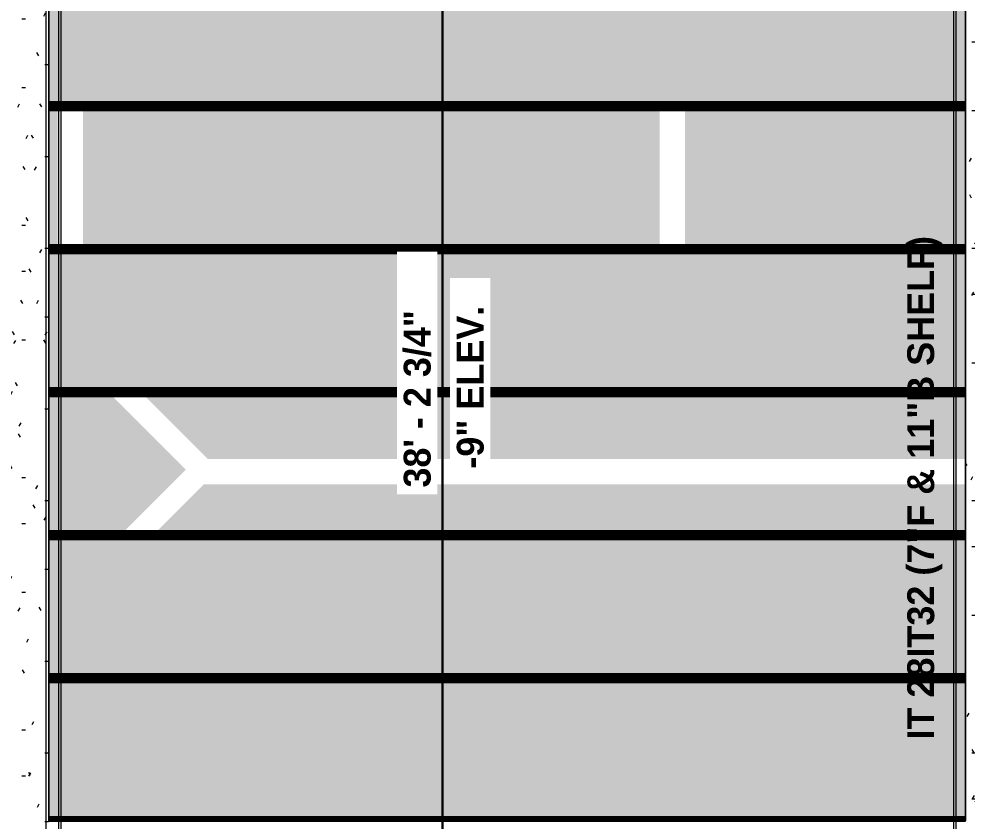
# Model space of a CAD drawing. Header units: inches. Extents: x -4126 to 2305, y -1116 to 12338.
# Drawn here: x -2500.3 to -2182.8, y 10905.7 to 11174.3 of the extents above; entities that cross this region are included whole.
import ezdxf

# ---------------------------------------------------------------- set-up
doc = ezdxf.new("R2010")
doc.units = ezdxf.units.IN
doc.header["$MEASUREMENT"] = 0
for name, color, linetype, lineweight in [('A-ANNO-DIMS', 211, 'Continuous', 9), ('A-ANNO-DIMS-96', 211, 'Continuous', 9), ('S-BEAM', 12, 'Continuous', 9), ('S-BEAM-IDEN', 2, 'Continuous', 30)]:
    doc.layers.add(name, color=color, linetype=linetype, lineweight=lineweight)
doc.styles.add('Century Gothic_B', font='GOTHICB.TTF', dxfattribs={"height": 9})
doc.dimstyles.new('OD__1_4__Tol__', dxfattribs={"dimscale": 12, "dimtxt": 9.397514, "dimasz": 1, "dimexe": 0.75, "dimexo": 0.5, "dimgap": 0.125, "dimtad": 1, "dimrnd": 0.25, "dimzin": 1, "dimdsep": 46, "dimlunit": 4, "dimtxsty": 'Century Gothic_B', "dimblk1": 'OBLIQUE', "dimblk2": 'OBLIQUE', "dimsah": 1, "dimcen": 0.09, "dimdle": 0.75, "dimazin": 0, "dimtfac": 1, "dimtdec": 4, "dimtix": 1, "dimtmove": 0, "dimatfit": 3, "dimfxl": 1, "dimtvp": 1, "dimtfill": 1, "dimfrac": 2, "dimtolj": 1, "dimtzin": 0, "dimlwd": 30, "dimlwe": 30, "dimarcsym": 2})

# ---------------------------------------------------------------- blocks, each defined once
blk = doc.blocks.new('034100 - Precast Structural Concrete - Solid Plank - 12_-V134-FRAMING PLAN - 1ST FLOOR')
at = {"layer": 'S-BEAM', "transparency": 33554483}
for points in [[(0, 23.94), (0, 23.9), (3.21, 23.94)], [(303, 23.9), (4, 23.9), (4, 23.52), (303, 23.52)], [(267.84, 23.09), (4, 23.09), (4, 22.7), (303, 22.7), (303, 23.09)], [(303, -18.1), (303, -18.13), (303.79, -18.1)], [(267.84, -22.7), (4, -22.7), (4, -23.09), (303, -23.09), (303, -22.7)], [(4, -23.52), (4, -23.9), (303, -23.9), (303, -23.52), (132.78, -23.52)]]:
    blk.add_hatch(color=256, dxfattribs=at).paths.add_polyline_path(points, flags=0)
h = blk.add_hatch(color=256, dxfattribs=at)
h.paths.add_polyline_path([(0, 23.9), (0, 23.52), (4, 23.52), (4, 23.9), (3.21, 23.9)], flags=0)
h.paths.add_polyline_path([(307, 23.9), (303, 23.9), (303, 23.52), (307, 23.52)], flags=0)
h = blk.add_hatch(color=256, dxfattribs=at)
h.paths.add_polyline_path([(303, 23.52), (303, 23.09), (307, 23.09), (307, 23.52), (303.79, 23.52)], flags=0)
h.paths.add_polyline_path([(3.21, 23.52), (0, 23.52), (0, 23.09), (4, 23.09), (4, 23.52)], flags=0)
h.paths.add_polyline_path([(303.79, 22.7), (303, 22.7), (303, -18.1), (307, -18.1), (307, 22.7)], flags=0)
h.paths.add_polyline_path([(3.21, 22.7), (0, 22.7), (0, -18.09), (4, -18.09), (4, 22.7)], flags=0)
h.paths.add_polyline_path([(0, -18.1), (0, -22.7), (4, -22.7), (4, -18.1), (3.21, -18.1)], flags=0)
h.paths.add_polyline_path([(303.79, -18.13), (303, -18.13), (303, -22.7), (307, -22.7), (307, -18.13)], flags=0)
h.paths.add_polyline_path([(303, -23.09), (303, -23.52), (307, -23.52), (307, -23.09), (303.79, -23.09)], flags=0)
h.paths.add_polyline_path([(4, -23.09), (0, -23.09), (0, -23.52), (4, -23.52)], flags=0)
h = blk.add_hatch(color=256, dxfattribs=at)
h.paths.add_polyline_path([(3.21, 23.09), (0, 23.09), (0, 22.7), (4, 22.7), (4, 23.09)], flags=0)
h.paths.add_polyline_path([(307, 23.09), (303, 23.09), (303, 22.7), (307, 22.7)], flags=0)
h = blk.add_hatch(color=256, dxfattribs=at)
h.paths.add_polyline_path([(267.84, 23.52), (4, 23.52), (4, 23.09), (303, 23.09), (303, 23.52)], flags=0)
h.paths.add_polyline_path([(4, 22.7), (4, -18.09), (4, -18.1), (4, -22.7), (303, -22.7), (303, 22.7), (132.78, 22.7)], flags=0)
h.paths.add_polyline_path([(132.78, -23.09), (4, -23.09), (4, -23.52), (303, -23.52), (303, -23.09), (267.84, -23.09)], flags=0)
h = blk.add_hatch(color=256, dxfattribs=at)
h.paths.add_polyline_path([(303, -22.7), (303, -23.09), (307, -23.09), (307, -22.7), (303.79, -22.7)], flags=0)
h.paths.add_polyline_path([(0, -22.7), (0, -23.09), (4, -23.09), (4, -22.7), (3.21, -22.7)], flags=0)
h = blk.add_hatch(color=256, dxfattribs=at)
h.paths.add_polyline_path([(303, -23.52), (303, -23.9), (307, -23.9), (307, -23.52), (303.79, -23.52)], flags=0)
h.paths.add_polyline_path([(0, -23.52), (0, -23.9), (4, -23.9), (4, -23.52), (3.21, -23.52)], flags=0)
h = blk.add_hatch(color=256, dxfattribs=at)
h.paths.add_polyline_path([(303, -23.9), (303, -23.94), (303.79, -23.9)], flags=0)
h.paths.add_polyline_path([(0, -23.9), (0, -23.94), (3.21, -23.9)], flags=0)
at = {"layer": 'S-BEAM'}
for p, q in [((0, 23.94), (0, 23.9)), ((4, 23.94), (0, 23.94)), ((0, 23.76), (0, 23.9)), ((0, 23.9), (0, 23.52)), ((4, 23.9), (0, 23.9)), ((0, 23.52), (0, 23.76)), ((0, 23.76), (4, 23.76)), ((4, 23.76), (0, 23.76)), ((0, 23.52), (0, -18.09)), ((0, 22.7), (0, 23.52)), ((0, 23.52), (4, 23.52)), ((0, 22.7), (0, 23.09)), ((0, 23.09), (0, 22.7)), ((4, 23.09), (0, 23.09)), ((4, 23.09), (0, 23.09)), ((0, 22.4), (0, 22.7)), ((4, 22.7), (0, 22.7)), ((0, -18.09), (0, 22.4)), ((4, 22.4), (0, 22.4)), ((303, 23.94), (4, 23.94)), ((303, 23.9), (4, 23.9)), ((4, 23.76), (303, 23.76)), ((303, 23.76), (4, 23.76)), ((4, 23.52), (303, 23.52)), ((303, 23.09), (4, 23.09)), ((303, 23.09), (4, 23.09)), ((303, 22.7), (4, 22.7)), ((303, 22.4), (4, 22.4)), ((307, 23.94), (303, 23.94)), ((307, 23.9), (303, 23.9)), ((303, 23.76), (307, 23.76)), ((307, 23.76), (303, 23.76)), ((303, 23.52), (307, 23.52)), ((307, 23.09), (303, 23.09)), ((307, 23.09), (303, 23.09)), ((307, 22.7), (303, 22.7)), ((307, 22.4), (303, 22.4)), ((307, 23.9), (307, 23.94)), ((307, 23.52), (307, 23.9)), ((307, 23.9), (307, 23.76)), ((307, 23.76), (307, 23.52)), ((307, 23.52), (307, 22.7)), ((307, -18.1), (307, 23.52)), ((307, 22.7), (307, 23.09)), ((307, 23.09), (307, 22.7)), ((307, 22.7), (307, 22.4)), ((307, 22.4), (307, -18.1)), ((0, -18.1), (0, -23.52)), ((0, -22.4), (0, -18.1)), ((307, -18.13), (307, -22.4)), ((307, -23.52), (307, -18.13)), ((0, -22.7), (0, -22.4)), ((4, -22.4), (0, -22.4)), ((0, -23.52), (0, -22.7)), ((0, -22.7), (0, -23.09)), ((0, -23.09), (0, -22.7)), ((4, -22.7), (0, -22.7)), ((4, -23.09), (0, -23.09)), ((4, -23.09), (0, -23.09)), ((0, -23.52), (0, -23.9)), ((0, -23.76), (0, -23.52)), ((4, -23.52), (0, -23.52)), ((0, -23.9), (0, -23.76)), ((4, -23.76), (0, -23.76)), ((4, -23.76), (0, -23.76)), ((0, -23.9), (0, -23.94)), ((4, -23.9), (0, -23.9)), ((4, -23.94), (0, -23.94)), ((303, -22.4), (4, -22.4)), ((303, -22.7), (4, -22.7)), ((303, -23.09), (4, -23.09)), ((303, -23.09), (4, -23.09)), ((303, -23.52), (4, -23.52)), ((303, -23.76), (4, -23.76)), ((303, -23.76), (4, -23.76)), ((303, -23.9), (4, -23.9)), ((303, -23.94), (4, -23.94)), ((307, -22.4), (303, -22.4)), ((307, -22.7), (303, -22.7)), ((307, -23.09), (303, -23.09)), ((307, -23.09), (303, -23.09)), ((307, -23.52), (303, -23.52)), ((307, -23.76), (303, -23.76)), ((307, -23.76), (303, -23.76)), ((307, -23.9), (303, -23.9)), ((307, -23.94), (303, -23.94)), ((307, -22.4), (307, -22.7)), ((307, -22.7), (307, -23.09)), ((307, -23.09), (307, -22.7)), ((307, -22.7), (307, -23.52)), ((307, -23.52), (307, -23.76)), ((307, -23.9), (307, -23.52)), ((307, -23.76), (307, -23.9)), ((307, -23.94), (307, -23.9))]:
    blk.add_line(p, q, dxfattribs=at)
blk = doc.blocks.new('034100 - Precast Structural Concrete - Solid Plank - 12_-V40-FRAMING PLAN - 1ST FLOOR')
at = {"layer": 'S-BEAM', "transparency": 33554483}
h = blk.add_hatch(color=256, dxfattribs=at)
h.paths.add_polyline_path([(0, 23.94), (0, 23.9), (3.21, 23.94)], flags=0)
h.paths.add_polyline_path([(304.05, 23.94), (304.05, 23.9), (307, 23.94)], flags=0)
h = blk.add_hatch(color=256, dxfattribs=at)
h.paths.add_polyline_path([(0, 23.9), (0, 23.52), (4, 23.52), (4, 23.9), (3.21, 23.9)], flags=0)
h.paths.add_polyline_path([(307, 23.9), (304.05, 23.9), (304.05, 23.52), (307, 23.52)], flags=0)
h = blk.add_hatch(color=256, dxfattribs=at)
h.paths.add_polyline_path([(304.05, 23.52), (304.05, 23.09), (307, 23.09), (307, 23.52)], flags=0)
h.paths.add_polyline_path([(3.21, 23.52), (0, 23.52), (0, 23.09), (4, 23.09), (4, 23.52)], flags=0)
h.paths.add_polyline_path([(0, 22.7), (0, -22.7), (4, -22.7), (4, 22.7), (3.21, 22.7)], flags=0)
h.paths.add_polyline_path([(307, 22.7), (304.05, 22.7), (304.05, -22.7), (307, -22.7), (307, 4.15)], flags=0)
h.paths.add_polyline_path([(307, -23.09), (304.05, -23.09), (304.05, -23.52), (307, -23.52)], flags=0)
h.paths.add_polyline_path([(4, -23.09), (0, -23.09), (0, -23.52), (4, -23.52)], flags=0)
h = blk.add_hatch(color=256, dxfattribs=at)
h.paths.add_polyline_path([(307, 23.09), (304.05, 23.09), (304.05, 22.7), (307, 22.7)], flags=0)
h.paths.add_polyline_path([(0, 23.09), (0, 22.7), (4, 22.7), (4, 23.09), (3.21, 23.09)], flags=0)
h = blk.add_hatch(color=256, dxfattribs=at)
h.paths.add_polyline_path([(19.05, 23.9), (4, 23.9), (4, 23.52), (93.95, 23.52), (93.95, 23.9)], flags=0)
h.paths.add_polyline_path([(295.55, 23.9), (102.45, 23.9), (102.45, 23.52), (295.55, 23.52)], flags=0)
h = blk.add_hatch(color=256, dxfattribs=at)
h.paths.add_polyline_path([(295.55, 23.52), (102.45, 23.52), (102.45, 23.09), (295.55, 23.09)], flags=0)
h.paths.add_polyline_path([(19.05, 23.52), (4, 23.52), (4, 23.09), (93.95, 23.09), (93.95, 23.52)], flags=0)
h.paths.add_polyline_path([(289.18, 22.7), (102.45, 22.7), (102.45, -22.7), (295.55, -22.7), (295.55, 22.7)], flags=0)
h.paths.add_polyline_path([(19.05, 22.7), (4, 22.7), (4, -22.7), (93.95, -22.7), (93.95, 22.7)], flags=0)
h.paths.add_polyline_path([(289.18, -23.09), (102.45, -23.09), (102.45, -23.52), (295.55, -23.52), (295.55, -23.09)], flags=0)
h.paths.add_polyline_path([(4, -23.09), (4, -23.52), (93.95, -23.52), (93.95, -23.09), (19.05, -23.09)], flags=0)
h = blk.add_hatch(color=256, dxfattribs=at)
h.paths.add_polyline_path([(19.05, 23.09), (4, 23.09), (4, 22.7), (93.95, 22.7), (93.95, 23.09)], flags=0)
h.paths.add_polyline_path([(289.18, 23.09), (102.45, 23.09), (102.45, 22.7), (295.55, 22.7), (295.55, 23.09)], flags=0)
h = blk.add_hatch(color=256, dxfattribs=at)
h.paths.add_polyline_path([(4, -22.7), (0, -22.7), (0, -23.09), (4, -23.09)], flags=0)
h.paths.add_polyline_path([(304.05, -22.7), (304.05, -23.09), (307, -23.09), (307, -22.7)], flags=0)
h = blk.add_hatch(color=256, dxfattribs=at)
h.paths.add_polyline_path([(4, -23.52), (0, -23.52), (0, -23.9), (4, -23.9)], flags=0)
h.paths.add_polyline_path([(307, -23.52), (304.05, -23.52), (304.05, -23.9), (307, -23.9)], flags=0)
h = blk.add_hatch(color=256, dxfattribs=at)
h.paths.add_polyline_path([(295.55, -22.7), (102.45, -22.7), (102.45, -23.09), (295.55, -23.09)], flags=0)
h.paths.add_polyline_path([(4, -22.7), (4, -23.09), (93.95, -23.09), (93.95, -22.7), (19.05, -22.7)], flags=0)
h = blk.add_hatch(color=256, dxfattribs=at)
h.paths.add_polyline_path([(19.05, -23.52), (4, -23.52), (4, -23.9), (93.95, -23.9), (93.95, -23.52)], flags=0)
h.paths.add_polyline_path([(289.18, -23.52), (102.45, -23.52), (102.45, -23.9), (295.55, -23.9), (295.55, -23.52)], flags=0)
h = blk.add_hatch(color=256, dxfattribs=at)
h.paths.add_polyline_path([(102.45, -23.9), (102.45, -23.94), (154.12, -23.9)], flags=0)
h.paths.add_polyline_path([(4, -23.9), (4, -23.94), (19.05, -23.9)], flags=0)
blk.add_hatch(color=256, dxfattribs=at).paths.add_polyline_path([(304.05, -23.9), (304.05, -23.94), (307, -23.9)], flags=0)
at = {"layer": 'S-BEAM'}
for p, q in [((0, 23.94), (0, 23.9)), ((4, 23.94), (0, 23.94)), ((0, 23.76), (0, 23.9)), ((0, 23.9), (0, 23.52)), ((4, 23.9), (0, 23.9)), ((0, 23.52), (0, 23.76)), ((0, 23.76), (4, 23.76)), ((4, 23.76), (0, 23.76)), ((0, 23.52), (0, -23.52)), ((0, 22.7), (0, 23.52)), ((0, 23.52), (4, 23.52)), ((0, 22.7), (0, 23.09)), ((0, 23.09), (0, 22.7)), ((4, 23.09), (0, 23.09)), ((4, 23.09), (0, 23.09)), ((0, 22.4), (0, 22.7)), ((4, 22.7), (0, 22.7)), ((0, -22.4), (0, 22.4)), ((4, 22.4), (0, 22.4)), ((303, 23.94), (4, 23.94)), ((303, 23.9), (4, 23.9)), ((4, 23.76), (303, 23.76)), ((303, 23.76), (4, 23.76)), ((4, 23.52), (303, 23.52)), ((303, 23.09), (4, 23.09)), ((303, 23.09), (4, 23.09)), ((303, 22.7), (4, 22.7)), ((303, 22.4), (4, 22.4)), ((307, 23.94), (303, 23.94)), ((307, 23.9), (303, 23.9)), ((303, 23.76), (307, 23.76)), ((307, 23.76), (303, 23.76)), ((303, 23.52), (307, 23.52)), ((307, 23.09), (303, 23.09)), ((307, 23.09), (303, 23.09)), ((307, 22.7), (303, 22.7)), ((307, 22.4), (303, 22.4)), ((307, 23.9), (307, 23.94)), ((307, 23.52), (307, 23.9)), ((307, 23.9), (307, 23.76)), ((307, 23.76), (307, 23.52)), ((307, 23.52), (307, 22.7)), ((307, -23.52), (307, 23.52)), ((307, 22.7), (307, 23.09)), ((307, 23.09), (307, 22.7)), ((307, 22.7), (307, 22.4)), ((307, 22.4), (307, -22.4)), ((0, -22.7), (0, -22.4)), ((4, -22.4), (0, -22.4)), ((0, -23.52), (0, -22.7)), ((0, -22.7), (0, -23.09)), ((0, -23.09), (0, -22.7)), ((4, -22.7), (0, -22.7)), ((4, -23.09), (0, -23.09)), ((4, -23.09), (0, -23.09)), ((0, -23.52), (0, -23.9)), ((0, -23.76), (0, -23.52)), ((4, -23.52), (0, -23.52)), ((0, -23.9), (0, -23.76)), ((4, -23.76), (0, -23.76)), ((4, -23.76), (0, -23.76)), ((0, -23.9), (0, -23.94)), ((4, -23.9), (0, -23.9)), ((4, -23.94), (0, -23.94)), ((303, -22.4), (4, -22.4)), ((303, -22.7), (4, -22.7)), ((303, -23.09), (4, -23.09)), ((303, -23.09), (4, -23.09)), ((303, -23.52), (4, -23.52)), ((303, -23.76), (4, -23.76)), ((303, -23.76), (4, -23.76)), ((303, -23.9), (4, -23.9)), ((303, -23.94), (4, -23.94)), ((307, -22.4), (303, -22.4)), ((307, -22.7), (303, -22.7)), ((307, -23.09), (303, -23.09)), ((307, -23.09), (303, -23.09)), ((307, -23.52), (303, -23.52)), ((307, -23.76), (303, -23.76)), ((307, -23.76), (303, -23.76)), ((307, -23.9), (303, -23.9)), ((307, -23.94), (303, -23.94)), ((307, -22.4), (307, -22.7)), ((307, -22.7), (307, -23.09)), ((307, -23.09), (307, -22.7)), ((307, -22.7), (307, -23.52)), ((307, -23.52), (307, -23.76)), ((307, -23.9), (307, -23.52)), ((307, -23.76), (307, -23.9)), ((307, -23.94), (307, -23.9))]:
    blk.add_line(p, q, dxfattribs=at)
blk = doc.blocks.new('034100 - Precast Structural Concrete - Solid Plank - 12_-V135-FRAMING PLAN - 1ST FLOOR')
at = {"layer": 'S-BEAM', "transparency": 33554483}
for points in [[(0, 23.94), (0, 23.9), (3.21, 23.94)], [(303, 23.9), (4, 23.9), (4, 23.52), (303, 23.52)], [(267.84, 23.09), (4, 23.09), (4, 22.7), (303, 22.7), (303, 23.09)], [(267.84, -22.7), (4, -22.7), (4, -23.09), (303, -23.09), (303, -22.7)], [(303, -23.52), (4, -23.52), (4, -23.9), (303, -23.9)], [(4, -23.9), (4, -23.94), (132.78, -23.9)]]:
    blk.add_hatch(color=256, dxfattribs=at).paths.add_polyline_path(points, flags=0)
h = blk.add_hatch(color=256, dxfattribs=at)
h.paths.add_polyline_path([(0, 23.9), (0, 23.52), (4, 23.52), (4, 23.9), (3.21, 23.9)], flags=0)
h.paths.add_polyline_path([(303.79, 23.9), (303, 23.9), (303, 23.52), (307, 23.52), (307, 23.9)], flags=0)
h = blk.add_hatch(color=256, dxfattribs=at)
h.paths.add_polyline_path([(303, 23.52), (303, 23.09), (307, 23.09), (307, 23.52), (303.79, 23.52)], flags=0)
h.paths.add_polyline_path([(0, 23.52), (0, 23.09), (4, 23.09), (4, 23.52), (3.21, 23.52)], flags=0)
h.paths.add_polyline_path([(307, 22.7), (303, 22.7), (303, -22.7), (307, -22.7), (307, -10.65)], flags=0)
h.paths.add_polyline_path([(0, 22.7), (0, -22.7), (4, -22.7), (4, 22.7), (3.21, 22.7)], flags=0)
h.paths.add_polyline_path([(3.21, -23.09), (0, -23.09), (0, -23.52), (4, -23.52), (4, -23.09)], flags=0)
h.paths.add_polyline_path([(303, -23.09), (303, -23.52), (307, -23.52), (307, -23.09), (303.79, -23.09)], flags=0)
h = blk.add_hatch(color=256, dxfattribs=at)
h.paths.add_polyline_path([(303, 23.09), (303, 22.7), (307, 22.7), (307, 23.09), (303.79, 23.09)], flags=0)
h.paths.add_polyline_path([(0, 23.09), (0, 22.7), (4, 22.7), (4, 23.09), (3.21, 23.09)], flags=0)
h = blk.add_hatch(color=256, dxfattribs=at)
h.paths.add_polyline_path([(303, 23.52), (4, 23.52), (4, 23.09), (303, 23.09)], flags=0)
h.paths.add_polyline_path([(303, 22.7), (4, 22.7), (4, -22.7), (303, -22.7), (303, -10.65)], flags=0)
h.paths.add_polyline_path([(4, -23.09), (4, -23.52), (303, -23.52), (303, -23.09), (132.78, -23.09)], flags=0)
h = blk.add_hatch(color=256, dxfattribs=at)
h.paths.add_polyline_path([(303, -22.7), (303, -23.09), (307, -23.09), (307, -22.7), (303.79, -22.7)], flags=0)
h.paths.add_polyline_path([(0, -22.7), (0, -23.09), (4, -23.09), (4, -22.7), (3.21, -22.7)], flags=0)
h = blk.add_hatch(color=256, dxfattribs=at)
h.paths.add_polyline_path([(303, -23.52), (303, -23.9), (307, -23.9), (307, -23.52), (303.79, -23.52)], flags=0)
h.paths.add_polyline_path([(0, -23.52), (0, -23.9), (4, -23.9), (4, -23.52), (3.21, -23.52)], flags=0)
h = blk.add_hatch(color=256, dxfattribs=at)
h.paths.add_polyline_path([(303, -23.9), (303, -23.94), (303.79, -23.9)], flags=0)
h.paths.add_polyline_path([(0, -23.9), (0, -23.94), (3.21, -23.9)], flags=0)
at = {"layer": 'S-BEAM'}
for p, q in [((0, 23.94), (0, 23.9)), ((4, 23.94), (0, 23.94)), ((0, 23.76), (0, 23.9)), ((0, 23.9), (0, 23.52)), ((4, 23.9), (0, 23.9)), ((0, 23.52), (0, 23.76)), ((0, 23.76), (4, 23.76)), ((4, 23.76), (0, 23.76)), ((0, 23.52), (0, -23.52)), ((0, 22.7), (0, 23.52)), ((0, 23.52), (4, 23.52)), ((0, 22.7), (0, 23.09)), ((0, 23.09), (0, 22.7)), ((4, 23.09), (0, 23.09)), ((4, 23.09), (0, 23.09)), ((0, 22.4), (0, 22.7)), ((4, 22.7), (0, 22.7)), ((0, -22.4), (0, 22.4)), ((4, 22.4), (0, 22.4)), ((303, 23.94), (4, 23.94)), ((303, 23.9), (4, 23.9)), ((4, 23.76), (303, 23.76)), ((303, 23.76), (4, 23.76)), ((4, 23.52), (303, 23.52)), ((303, 23.09), (4, 23.09)), ((303, 23.09), (4, 23.09)), ((303, 22.7), (4, 22.7)), ((303, 22.4), (4, 22.4)), ((307, 23.94), (303, 23.94)), ((307, 23.9), (303, 23.9)), ((303, 23.76), (307, 23.76)), ((307, 23.76), (303, 23.76)), ((303, 23.52), (307, 23.52)), ((307, 23.09), (303, 23.09)), ((307, 23.09), (303, 23.09)), ((307, 22.7), (303, 22.7)), ((307, 22.4), (303, 22.4)), ((307, 23.9), (307, 23.94)), ((307, 23.52), (307, 23.9)), ((307, 23.9), (307, 23.76)), ((307, 23.76), (307, 23.52)), ((307, 23.52), (307, 22.7)), ((307, -23.52), (307, 23.52)), ((307, 22.7), (307, 23.09)), ((307, 23.09), (307, 22.7)), ((307, 22.7), (307, 22.4)), ((307, 22.4), (307, -22.4)), ((0, -22.7), (0, -22.4)), ((4, -22.4), (0, -22.4)), ((0, -23.52), (0, -22.7)), ((0, -22.7), (0, -23.09)), ((0, -23.09), (0, -22.7)), ((4, -22.7), (0, -22.7)), ((4, -23.09), (0, -23.09)), ((4, -23.09), (0, -23.09)), ((0, -23.52), (0, -23.9)), ((0, -23.76), (0, -23.52)), ((4, -23.52), (0, -23.52)), ((0, -23.9), (0, -23.76)), ((4, -23.76), (0, -23.76)), ((4, -23.76), (0, -23.76)), ((0, -23.9), (0, -23.94)), ((4, -23.9), (0, -23.9)), ((4, -23.94), (0, -23.94)), ((303, -22.4), (4, -22.4)), ((303, -22.7), (4, -22.7)), ((303, -23.09), (4, -23.09)), ((303, -23.09), (4, -23.09)), ((303, -23.52), (4, -23.52)), ((303, -23.76), (4, -23.76)), ((303, -23.76), (4, -23.76)), ((303, -23.9), (4, -23.9)), ((303, -23.94), (4, -23.94)), ((307, -22.4), (303, -22.4)), ((307, -22.7), (303, -22.7)), ((307, -23.09), (303, -23.09)), ((307, -23.09), (303, -23.09)), ((307, -23.52), (303, -23.52)), ((307, -23.76), (303, -23.76)), ((307, -23.76), (303, -23.76)), ((307, -23.9), (303, -23.9)), ((307, -23.94), (303, -23.94)), ((307, -22.4), (307, -22.7)), ((307, -22.7), (307, -23.09)), ((307, -23.09), (307, -22.7)), ((307, -22.7), (307, -23.52)), ((307, -23.52), (307, -23.76)), ((307, -23.9), (307, -23.52)), ((307, -23.76), (307, -23.9)), ((307, -23.94), (307, -23.9))]:
    blk.add_line(p, q, dxfattribs=at)
blk = doc.blocks.new('034100 - Precast Structural Concrete - Solid Plank - 12_-V125-FRAMING PLAN - 1ST FLOOR')
at = {"layer": 'S-BEAM', "transparency": 33554483}
blk.add_hatch(color=256, dxfattribs=at).paths.add_polyline_path([(0, 23.94), (0, 23.9), (3.21, 23.94)], flags=0)
h = blk.add_hatch(color=256, dxfattribs=at)
h.paths.add_polyline_path([(0, 23.9), (0, 23.52), (4, 23.52), (4, 23.9), (3.21, 23.9)], flags=0)
h.paths.add_polyline_path([(303.79, 23.9), (303, 23.9), (303, 23.52), (307, 23.52), (307, 23.9)], flags=0)
h = blk.add_hatch(color=256, dxfattribs=at)
h.paths.add_polyline_path([(303, 23.52), (303, 23.09), (307, 23.09), (307, 23.52), (303.79, 23.52)], flags=0)
h.paths.add_polyline_path([(0, 23.52), (0, 23.09), (4, 23.09), (4, 23.52), (3.21, 23.52)], flags=0)
h.paths.add_polyline_path([(303, 22.7), (303, -22.7), (307, -22.7), (307, 22.7), (303.79, 22.7)], flags=0)
h.paths.add_polyline_path([(4, 22.7), (0, 22.7), (0, 7.02), (4, 7.02)], flags=0)
h.paths.add_polyline_path([(0, -1.48), (0, -22.7), (4, -22.7), (4, -1.48), (3.21, -1.48)], flags=0)
h.paths.add_polyline_path([(307, -23.09), (303, -23.09), (303, -23.52), (307, -23.52)], flags=0)
h.paths.add_polyline_path([(0, -23.09), (0, -23.52), (4, -23.52), (4, -23.09), (3.21, -23.09)], flags=0)
h = blk.add_hatch(color=256, dxfattribs=at)
h.paths.add_polyline_path([(307, 23.09), (303, 23.09), (303, 22.7), (307, 22.7)], flags=0)
h.paths.add_polyline_path([(0, 23.09), (0, 22.7), (4, 22.7), (4, 23.09), (3.21, 23.09)], flags=0)
h = blk.add_hatch(color=256, dxfattribs=at)
h.paths.add_polyline_path([(267.84, 23.9), (4, 23.9), (4, 23.52), (271.61, 23.52), (271.99, 23.9)], flags=0)
h.paths.add_polyline_path([(282.95, 23.9), (282.57, 23.52), (303, 23.52), (303, 23.9)], flags=0)
h = blk.add_hatch(color=256, dxfattribs=at)
h.paths.add_polyline_path([(303, 23.52), (282.57, 23.52), (282.14, 23.09), (303, 23.09), (303, 23.46)], flags=0)
h.paths.add_polyline_path([(267.84, 23.52), (4, 23.52), (4, 23.09), (271.18, 23.09), (271.61, 23.52)], flags=0)
h.paths.add_polyline_path([(261.11, 22.7), (4, 22.7), (4, 7.02), (255.1, 7.02), (270.79, 22.7), (267.84, 22.7)], flags=0)
h.paths.add_polyline_path([(303, 22.7), (281.75, 22.7), (261.11, 2.06), (285.87, -22.7), (303, -22.7), (303, 20.89)], flags=0)
h.paths.add_polyline_path([(132.78, -1.48), (4, -1.48), (4, -22.7), (274.91, -22.7), (253.69, -1.48), (246.6, -1.48)], flags=0)
h.paths.add_polyline_path([(303, -23.09), (286.26, -23.09), (286.69, -23.52), (303, -23.52)], flags=0)
h.paths.add_polyline_path([(255.1, -23.09), (4, -23.09), (4, -23.52), (275.73, -23.52), (275.3, -23.09), (261.11, -23.09)], flags=0)
h = blk.add_hatch(color=256, dxfattribs=at)
h.paths.add_polyline_path([(267.84, 23.09), (4, 23.09), (4, 22.7), (270.79, 22.7), (271.18, 23.09)], flags=0)
h.paths.add_polyline_path([(303, 23.09), (282.14, 23.09), (281.75, 22.7), (303, 22.7)], flags=0)
h = blk.add_hatch(color=256, dxfattribs=at)
h.paths.add_polyline_path([(303, -22.7), (303, -23.09), (307, -23.09), (307, -22.7), (303.79, -22.7)], flags=0)
h.paths.add_polyline_path([(0, -22.7), (0, -23.09), (4, -23.09), (4, -22.7), (3.21, -22.7)], flags=0)
h = blk.add_hatch(color=256, dxfattribs=at)
h.paths.add_polyline_path([(303, -23.52), (303, -23.9), (307, -23.9), (307, -23.52), (303.79, -23.52)], flags=0)
h.paths.add_polyline_path([(0, -23.52), (0, -23.9), (4, -23.9), (4, -23.52), (3.21, -23.52)], flags=0)
h = blk.add_hatch(color=256, dxfattribs=at)
h.paths.add_polyline_path([(303, -23.9), (303, -23.94), (303.79, -23.9)], flags=0)
h.paths.add_polyline_path([(0, -23.9), (0, -23.94), (3.21, -23.9)], flags=0)
h = blk.add_hatch(color=256, dxfattribs=at)
h.paths.add_polyline_path([(267.84, -22.7), (4, -22.7), (4, -23.09), (275.3, -23.09), (274.91, -22.7), (273.75, -22.7)], flags=0)
h.paths.add_polyline_path([(301.61, -22.7), (285.87, -22.7), (286.26, -23.09), (303, -23.09), (303, -22.7)], flags=0)
h = blk.add_hatch(color=256, dxfattribs=at)
h.paths.add_polyline_path([(132.78, -23.52), (4, -23.52), (4, -23.9), (276.11, -23.9), (275.73, -23.52), (267.84, -23.52)], flags=0)
h.paths.add_polyline_path([(286.69, -23.52), (287.07, -23.9), (303, -23.9), (303, -23.52), (301.61, -23.52)], flags=0)
at = {"layer": 'S-BEAM'}
for p, q in [((0, 23.94), (0, 23.9)), ((4, 23.94), (0, 23.94)), ((0, 23.76), (0, 23.9)), ((0, 23.9), (0, 23.52)), ((4, 23.9), (0, 23.9)), ((0, 23.52), (0, 23.76)), ((0, 23.76), (4, 23.76)), ((4, 23.76), (0, 23.76)), ((0, 23.52), (0, -23.52)), ((0, 22.7), (0, 23.52)), ((0, 23.52), (4, 23.52)), ((0, 22.7), (0, 23.09)), ((0, 23.09), (0, 22.7)), ((4, 23.09), (0, 23.09)), ((4, 23.09), (0, 23.09)), ((0, 22.4), (0, 22.7)), ((4, 22.7), (0, 22.7)), ((0, -22.4), (0, 22.4)), ((4, 22.4), (0, 22.4)), ((303, 23.94), (4, 23.94)), ((303, 23.9), (4, 23.9)), ((4, 23.76), (303, 23.76)), ((303, 23.76), (4, 23.76)), ((4, 23.52), (303, 23.52)), ((303, 23.09), (4, 23.09)), ((303, 23.09), (4, 23.09)), ((303, 22.7), (4, 22.7)), ((303, 22.4), (4, 22.4)), ((307, 23.94), (303, 23.94)), ((307, 23.9), (303, 23.9)), ((303, 23.76), (307, 23.76)), ((307, 23.76), (303, 23.76)), ((303, 23.52), (307, 23.52)), ((307, 23.09), (303, 23.09)), ((307, 23.09), (303, 23.09)), ((307, 22.7), (303, 22.7)), ((307, 22.4), (303, 22.4)), ((307, 23.9), (307, 23.94)), ((307, 23.52), (307, 23.9)), ((307, 23.9), (307, 23.76)), ((307, 23.76), (307, 23.52)), ((307, 23.52), (307, 22.7)), ((307, -23.52), (307, 23.52)), ((307, 22.7), (307, 23.09)), ((307, 23.09), (307, 22.7)), ((307, 22.7), (307, 22.4)), ((307, 22.4), (307, -22.4)), ((0, -22.7), (0, -22.4)), ((4, -22.4), (0, -22.4)), ((0, -23.52), (0, -22.7)), ((0, -22.7), (0, -23.09)), ((0, -23.09), (0, -22.7)), ((4, -22.7), (0, -22.7)), ((4, -23.09), (0, -23.09)), ((4, -23.09), (0, -23.09)), ((0, -23.52), (0, -23.9)), ((0, -23.76), (0, -23.52)), ((4, -23.52), (0, -23.52)), ((0, -23.9), (0, -23.76)), ((4, -23.76), (0, -23.76)), ((4, -23.76), (0, -23.76)), ((0, -23.9), (0, -23.94)), ((4, -23.9), (0, -23.9)), ((4, -23.94), (0, -23.94)), ((303, -22.4), (4, -22.4)), ((303, -22.7), (4, -22.7)), ((303, -23.09), (4, -23.09)), ((303, -23.09), (4, -23.09)), ((303, -23.52), (4, -23.52)), ((303, -23.76), (4, -23.76)), ((303, -23.76), (4, -23.76)), ((303, -23.9), (4, -23.9)), ((303, -23.94), (4, -23.94)), ((307, -22.4), (303, -22.4)), ((307, -22.7), (303, -22.7)), ((307, -23.09), (303, -23.09)), ((307, -23.09), (303, -23.09)), ((307, -23.52), (303, -23.52)), ((307, -23.76), (303, -23.76)), ((307, -23.76), (303, -23.76)), ((307, -23.9), (303, -23.9)), ((307, -23.94), (303, -23.94)), ((307, -22.4), (307, -22.7)), ((307, -22.7), (307, -23.09)), ((307, -23.09), (307, -22.7)), ((307, -22.7), (307, -23.52)), ((307, -23.52), (307, -23.76)), ((307, -23.9), (307, -23.52)), ((307, -23.76), (307, -23.9)), ((307, -23.94), (307, -23.9))]:
    blk.add_line(p, q, dxfattribs=at)
blk = doc.blocks.new('034100 - Precast Structural Concrete - Solid Plank - 12_-V136-FRAMING PLAN - 1ST FLOOR')
at = {"layer": 'S-BEAM', "transparency": 33554483}
for points in [[(0, 23.94), (0, 23.9), (3.21, 23.94)], [(4, 23.94), (4, 23.9), (267.84, 23.94)], [(303, 23.9), (4, 23.9), (4, 23.52), (303, 23.52)], [(303, 23.09), (4, 23.09), (4, 22.7), (303, 22.7)], [(303, -22.7), (4, -22.7), (4, -23.09), (303, -23.09)], [(4, -23.52), (4, -23.9), (303, -23.9), (303, -23.52), (267.84, -23.52)]]:
    blk.add_hatch(color=256, dxfattribs=at).paths.add_polyline_path(points, flags=0)
h = blk.add_hatch(color=256, dxfattribs=at)
h.paths.add_polyline_path([(3.21, 23.9), (0, 23.9), (0, 23.52), (4, 23.52), (4, 23.9)], flags=0)
h.paths.add_polyline_path([(307, 23.9), (303, 23.9), (303, 23.52), (307, 23.52)], flags=0)
h = blk.add_hatch(color=256, dxfattribs=at)
h.paths.add_polyline_path([(303, 23.52), (303, 23.09), (307, 23.09), (307, 23.52), (303.79, 23.52)], flags=0)
h.paths.add_polyline_path([(4, 23.52), (0, 23.52), (0, 23.09), (4, 23.09)], flags=0)
h.paths.add_polyline_path([(0, 22.7), (0, -22.7), (4, -22.7), (4, 22.7), (3.21, 22.7)], flags=0)
h.paths.add_polyline_path([(303.79, 22.7), (303, 22.7), (303, -22.7), (307, -22.7), (307, 22.7)], flags=0)
h.paths.add_polyline_path([(303, -23.09), (303, -23.52), (307, -23.52), (307, -23.09), (303.79, -23.09)], flags=0)
h.paths.add_polyline_path([(4, -23.09), (0, -23.09), (0, -23.52), (4, -23.52)], flags=0)
h = blk.add_hatch(color=256, dxfattribs=at)
h.paths.add_polyline_path([(3.21, 23.09), (0, 23.09), (0, 22.7), (4, 22.7), (4, 23.09)], flags=0)
h.paths.add_polyline_path([(307, 23.09), (303, 23.09), (303, 22.7), (307, 22.7)], flags=0)
h = blk.add_hatch(color=256, dxfattribs=at)
h.paths.add_polyline_path([(303, 23.52), (4, 23.52), (4, 23.09), (303, 23.09)], flags=0)
h.paths.add_polyline_path([(4, 22.7), (4, -22.7), (303, -22.7), (303, 22.7), (267.84, 22.7)], flags=0)
h.paths.add_polyline_path([(4, -23.09), (4, -23.52), (303, -23.52), (303, -23.09), (267.84, -23.09)], flags=0)
h = blk.add_hatch(color=256, dxfattribs=at)
h.paths.add_polyline_path([(303, -22.7), (303, -23.09), (307, -23.09), (307, -22.7), (303.79, -22.7)], flags=0)
h.paths.add_polyline_path([(0, -22.7), (0, -23.09), (4, -23.09), (4, -22.7), (3.21, -22.7)], flags=0)
h = blk.add_hatch(color=256, dxfattribs=at)
h.paths.add_polyline_path([(303, -23.52), (303, -23.9), (307, -23.9), (307, -23.52), (303.79, -23.52)], flags=0)
h.paths.add_polyline_path([(0, -23.52), (0, -23.9), (4, -23.9), (4, -23.52), (3.21, -23.52)], flags=0)
h = blk.add_hatch(color=256, dxfattribs=at)
h.paths.add_polyline_path([(303, -23.9), (303, -23.94), (303.79, -23.9)], flags=0)
h.paths.add_polyline_path([(0, -23.9), (0, -23.94), (3.21, -23.9)], flags=0)
at = {"layer": 'S-BEAM'}
for p, q in [((0, 23.94), (0, 23.9)), ((4, 23.94), (0, 23.94)), ((0, 23.76), (0, 23.9)), ((0, 23.9), (0, 23.52)), ((4, 23.9), (0, 23.9)), ((0, 23.52), (0, 23.76)), ((0, 23.76), (4, 23.76)), ((4, 23.76), (0, 23.76)), ((0, 23.52), (0, -23.52)), ((0, 22.7), (0, 23.52)), ((0, 23.52), (4, 23.52)), ((0, 22.7), (0, 23.09)), ((0, 23.09), (0, 22.7)), ((4, 23.09), (0, 23.09)), ((4, 23.09), (0, 23.09)), ((0, 22.4), (0, 22.7)), ((4, 22.7), (0, 22.7)), ((0, -22.4), (0, 22.4)), ((4, 22.4), (0, 22.4)), ((303, 23.94), (4, 23.94)), ((303, 23.9), (4, 23.9)), ((4, 23.76), (303, 23.76)), ((303, 23.76), (4, 23.76)), ((4, 23.52), (303, 23.52)), ((303, 23.09), (4, 23.09)), ((303, 23.09), (4, 23.09)), ((303, 22.7), (4, 22.7)), ((303, 22.4), (4, 22.4)), ((307, 23.94), (303, 23.94)), ((307, 23.9), (303, 23.9)), ((303, 23.76), (307, 23.76)), ((307, 23.76), (303, 23.76)), ((303, 23.52), (307, 23.52)), ((307, 23.09), (303, 23.09)), ((307, 23.09), (303, 23.09)), ((307, 22.7), (303, 22.7)), ((307, 22.4), (303, 22.4)), ((307, 23.9), (307, 23.94)), ((307, 23.52), (307, 23.9)), ((307, 23.9), (307, 23.76)), ((307, 23.76), (307, 23.52)), ((307, 23.52), (307, 22.7)), ((307, -23.52), (307, 23.52)), ((307, 22.7), (307, 23.09)), ((307, 23.09), (307, 22.7)), ((307, 22.7), (307, 22.4)), ((307, 22.4), (307, -22.4)), ((0, -22.7), (0, -22.4)), ((4, -22.4), (0, -22.4)), ((0, -23.52), (0, -22.7)), ((0, -22.7), (0, -23.09)), ((0, -23.09), (0, -22.7)), ((4, -22.7), (0, -22.7)), ((4, -23.09), (0, -23.09)), ((4, -23.09), (0, -23.09)), ((0, -23.52), (0, -23.9)), ((0, -23.76), (0, -23.52)), ((4, -23.52), (0, -23.52)), ((0, -23.9), (0, -23.76)), ((4, -23.76), (0, -23.76)), ((4, -23.76), (0, -23.76)), ((0, -23.9), (0, -23.94)), ((4, -23.9), (0, -23.9)), ((4, -23.94), (0, -23.94)), ((303, -22.4), (4, -22.4)), ((303, -22.7), (4, -22.7)), ((303, -23.09), (4, -23.09)), ((303, -23.09), (4, -23.09)), ((303, -23.52), (4, -23.52)), ((303, -23.76), (4, -23.76)), ((303, -23.76), (4, -23.76)), ((303, -23.9), (4, -23.9)), ((303, -23.94), (4, -23.94)), ((307, -22.4), (303, -22.4)), ((307, -22.7), (303, -22.7)), ((307, -23.09), (303, -23.09)), ((307, -23.09), (303, -23.09)), ((307, -23.52), (303, -23.52)), ((307, -23.76), (303, -23.76)), ((307, -23.76), (303, -23.76)), ((307, -23.9), (303, -23.9)), ((307, -23.94), (303, -23.94)), ((307, -22.4), (307, -22.7)), ((307, -22.7), (307, -23.09)), ((307, -23.09), (307, -22.7)), ((307, -22.7), (307, -23.52)), ((307, -23.52), (307, -23.76)), ((307, -23.9), (307, -23.52)), ((307, -23.76), (307, -23.9)), ((307, -23.94), (307, -23.9))]:
    blk.add_line(p, q, dxfattribs=at)
blk = doc.blocks.new('034100 - Precast Structural Concrete - Solid Plank - 12_-V79-FRAMING PLAN - 1ST FLOOR')
at = {"layer": 'S-BEAM', "transparency": 33554483}
for points in [[(0, 23.94), (0, 23.9), (3.21, 23.94)], [(303, 23.9), (4, 23.9), (4, 23.52), (303, 23.52)], [(154.12, 23.09), (4, 23.09), (4, 22.7), (303, 22.7), (303, 23.09), (289.18, 23.09)], [(154.12, -22.7), (4, -22.7), (4, -23.09), (303, -23.09), (303, -22.7), (289.18, -22.7)], [(303, -23.52), (4, -23.52), (4, -23.9), (303, -23.9)]]:
    blk.add_hatch(color=256, dxfattribs=at).paths.add_polyline_path(points, flags=0)
h = blk.add_hatch(color=256, dxfattribs=at)
h.paths.add_polyline_path([(3.21, 23.9), (0, 23.9), (0, 23.52), (4, 23.52), (4, 23.9)], flags=0)
h.paths.add_polyline_path([(307, 23.9), (303, 23.9), (303, 23.52), (307, 23.52)], flags=0)
h = blk.add_hatch(color=256, dxfattribs=at)
h.paths.add_polyline_path([(303, 23.52), (303, 23.09), (307, 23.09), (307, 23.52), (303.79, 23.52)], flags=0)
h.paths.add_polyline_path([(0, 23.52), (0, 23.09), (4, 23.09), (4, 23.52), (3.21, 23.52)], flags=0)
h.paths.add_polyline_path([(307, 22.7), (303, 22.7), (303, -22.7), (307, -22.7)], flags=0)
h.paths.add_polyline_path([(0, 22.7), (0, -22.7), (4, -22.7), (4, 22.7), (3.21, 22.7)], flags=0)
h.paths.add_polyline_path([(4, -23.09), (0, -23.09), (0, -23.52), (4, -23.52)], flags=0)
h.paths.add_polyline_path([(303, -23.09), (303, -23.52), (307, -23.52), (307, -23.09), (303.79, -23.09)], flags=0)
h = blk.add_hatch(color=256, dxfattribs=at)
h.paths.add_polyline_path([(3.21, 23.09), (0, 23.09), (0, 22.7), (4, 22.7), (4, 23.09)], flags=0)
h.paths.add_polyline_path([(307, 23.09), (303, 23.09), (303, 22.7), (307, 22.7)], flags=0)
h = blk.add_hatch(color=256, dxfattribs=at)
h.paths.add_polyline_path([(303, 23.52), (4, 23.52), (4, 23.09), (303, 23.09)], flags=0)
h.paths.add_polyline_path([(4, 22.7), (4, -22.7), (303, -22.7), (303, 22.7), (19.05, 22.7)], flags=0)
h.paths.add_polyline_path([(289.18, -23.09), (4, -23.09), (4, -23.52), (303, -23.52), (303, -23.09)], flags=0)
h = blk.add_hatch(color=256, dxfattribs=at)
h.paths.add_polyline_path([(303, -22.7), (303, -23.09), (307, -23.09), (307, -22.7), (303.79, -22.7)], flags=0)
h.paths.add_polyline_path([(0, -22.7), (0, -23.09), (4, -23.09), (4, -22.7), (3.21, -22.7)], flags=0)
h = blk.add_hatch(color=256, dxfattribs=at)
h.paths.add_polyline_path([(307, -23.52), (303, -23.52), (303, -23.9), (307, -23.9)], flags=0)
h.paths.add_polyline_path([(0, -23.52), (0, -23.9), (4, -23.9), (4, -23.52), (3.21, -23.52)], flags=0)
h = blk.add_hatch(color=256, dxfattribs=at)
h.paths.add_polyline_path([(303, -23.9), (303, -23.94), (303.79, -23.9)], flags=0)
h.paths.add_polyline_path([(0, -23.9), (0, -23.94), (3.21, -23.9)], flags=0)
at = {"layer": 'S-BEAM'}
for p, q in [((0, 23.94), (0, 23.9)), ((4, 23.94), (0, 23.94)), ((0, 23.76), (0, 23.9)), ((0, 23.9), (0, 23.52)), ((4, 23.9), (0, 23.9)), ((0, 23.52), (0, 23.76)), ((0, 23.76), (4, 23.76)), ((4, 23.76), (0, 23.76)), ((0, 23.52), (0, -23.52)), ((0, 22.7), (0, 23.52)), ((0, 23.52), (4, 23.52)), ((0, 22.7), (0, 23.09)), ((0, 23.09), (0, 22.7)), ((4, 23.09), (0, 23.09)), ((4, 23.09), (0, 23.09)), ((0, 22.4), (0, 22.7)), ((4, 22.7), (0, 22.7)), ((0, -22.4), (0, 22.4)), ((4, 22.4), (0, 22.4)), ((303, 23.94), (4, 23.94)), ((303, 23.9), (4, 23.9)), ((4, 23.76), (303, 23.76)), ((303, 23.76), (4, 23.76)), ((4, 23.52), (303, 23.52)), ((303, 23.09), (4, 23.09)), ((303, 23.09), (4, 23.09)), ((303, 22.7), (4, 22.7)), ((303, 22.4), (4, 22.4)), ((307, 23.94), (303, 23.94)), ((307, 23.9), (303, 23.9)), ((303, 23.76), (307, 23.76)), ((307, 23.76), (303, 23.76)), ((303, 23.52), (307, 23.52)), ((307, 23.09), (303, 23.09)), ((307, 23.09), (303, 23.09)), ((307, 22.7), (303, 22.7)), ((307, 22.4), (303, 22.4)), ((307, 23.9), (307, 23.94)), ((307, 23.52), (307, 23.9)), ((307, 23.9), (307, 23.76)), ((307, 23.76), (307, 23.52)), ((307, 23.52), (307, 22.7)), ((307, -23.52), (307, 23.52)), ((307, 22.7), (307, 23.09)), ((307, 23.09), (307, 22.7)), ((307, 22.7), (307, 22.4)), ((307, 22.4), (307, -22.4)), ((0, -22.7), (0, -22.4)), ((4, -22.4), (0, -22.4)), ((0, -23.52), (0, -22.7)), ((0, -22.7), (0, -23.09)), ((0, -23.09), (0, -22.7)), ((4, -22.7), (0, -22.7)), ((4, -23.09), (0, -23.09)), ((4, -23.09), (0, -23.09)), ((0, -23.52), (0, -23.9)), ((0, -23.76), (0, -23.52)), ((4, -23.52), (0, -23.52)), ((0, -23.9), (0, -23.76)), ((4, -23.76), (0, -23.76)), ((4, -23.76), (0, -23.76)), ((0, -23.9), (0, -23.94)), ((4, -23.9), (0, -23.9)), ((4, -23.94), (0, -23.94)), ((303, -22.4), (4, -22.4)), ((303, -22.7), (4, -22.7)), ((303, -23.09), (4, -23.09)), ((303, -23.09), (4, -23.09)), ((303, -23.52), (4, -23.52)), ((303, -23.76), (4, -23.76)), ((303, -23.76), (4, -23.76)), ((303, -23.9), (4, -23.9)), ((303, -23.94), (4, -23.94)), ((307, -22.4), (303, -22.4)), ((307, -22.7), (303, -22.7)), ((307, -23.09), (303, -23.09)), ((307, -23.09), (303, -23.09)), ((307, -23.52), (303, -23.52)), ((307, -23.76), (303, -23.76)), ((307, -23.76), (303, -23.76)), ((307, -23.9), (303, -23.9)), ((307, -23.94), (303, -23.94)), ((307, -22.4), (307, -22.7)), ((307, -22.7), (307, -23.09)), ((307, -23.09), (307, -22.7)), ((307, -22.7), (307, -23.52)), ((307, -23.52), (307, -23.76)), ((307, -23.9), (307, -23.52)), ((307, -23.76), (307, -23.9)), ((307, -23.94), (307, -23.9))]:
    blk.add_line(p, q, dxfattribs=at)
blk = doc.blocks.new('034100 - Precast Structural Concrete - Inverted Tee - IT 28IT32 _11_F _ 11_B SHELF_-1871630-FRAMING PLAN - 1ST FLOOR')
at = {"layer": 'S-BEAM'}
h = blk.add_hatch(dxfattribs=at)
h.set_pattern_fill('FP_27', color=256, style=0, pattern_type=2)
h.set_pattern_definition([(270, (-11013.189, -2500.324), (7.68, -30.72), [1.267, -21.773, 1.267, -21.773, -122.88]), (270, (-11013.189, -2500.324), (7.68, -30.72), [-46.08, 1.267, -44.813, 1.267, -21.773, -53.76]), (270, (-11013.189, -2500.324), (7.68, -30.72), [-115.2, 1.267, -14.093, 1.267, -37.133]), (30, (-11009.349, -2511.844), (22.7643004, 22.011075), [1.267, -21.773, 1.267, -21.773, -122.88]), (30, (-11009.349, -2511.844), (22.7643004, 22.011075), [-46.08, 1.267, -44.813, 1.267, -21.773, -53.76]), (30, (-11009.349, -2511.844), (22.7643004, 22.011075), [-115.2, 1.267, -14.093, 1.267, -37.133]), (150, (-10993.989, -2515.684), (-30.4443004, 8.708925), [1.267, -21.773, 1.267, -21.773, -122.88]), (150, (-10993.989, -2515.684), (-30.4443004, 8.708925), [-46.08, 1.267, -44.813, 1.267, -21.773, -53.76]), (150, (-10993.989, -2515.684), (-30.4443004, 8.708925), [-115.2, 1.267, -14.093, 1.267, -37.133])])
h.paths.add_polyline_path([(-174, -8), (-174, -10), (174, -10), (174, -8), (166, -8), (166, 8), (174, 8), (174, 10), (131.96, 10), (131.92, 8), (-166, 8), (-166, -8), (-166.08, -8)], flags=0)
for p, q in [((174, -9), (-174, -9)), ((174, -9), (-174, -9)), ((174.04, -13.21), (-174, -13.21)), ((174.04, -14), (-174, -14)), ((174, -14), (-174, -14))]:
    blk.add_line(p, q, dxfattribs=at)
blk = doc.blocks.new('034100 - Precast Structural Concrete - Inverted Tee - IT 28IT32 _7_F _ 11_B SHELF_-1871308-FRAMING PLAN - 1ST FLOOR')
at = {"layer": 'S-BEAM'}
h = blk.add_hatch(dxfattribs=at)
h.set_pattern_fill('FP_28', color=256, style=0, pattern_type=2)
h.set_pattern_definition([(270, (-11013.189, -2173.324), (7.68, -30.72), [1.267, -21.773, 1.267, -21.773, -122.88]), (270, (-11013.189, -2173.324), (7.68, -30.72), [-46.08, 1.267, -44.813, 1.267, -21.773, -53.76]), (270, (-11013.189, -2173.324), (7.68, -30.72), [-115.2, 1.267, -14.093, 1.267, -37.133]), (30, (-11009.349, -2184.844), (22.7643004, 22.011075), [1.267, -21.773, 1.267, -21.773, -122.88]), (30, (-11009.349, -2184.844), (22.7643004, 22.011075), [-46.08, 1.267, -44.813, 1.267, -21.773, -53.76]), (30, (-11009.349, -2184.844), (22.7643004, 22.011075), [-115.2, 1.267, -14.093, 1.267, -37.133]), (150, (-10993.989, -2188.684), (-30.4443004, 8.708925), [1.267, -21.773, 1.267, -21.773, -122.88]), (150, (-10993.989, -2188.684), (-30.4443004, 8.708925), [-46.08, 1.267, -44.813, 1.267, -21.773, -53.76]), (150, (-10993.989, -2188.684), (-30.4443004, 8.708925), [-115.2, 1.267, -14.093, 1.267, -37.133])])
h.paths.add_polyline_path([(-174, 8), (-166, 8), (-166, -7), (-132.5, -7), (-132.5, -13.21), (-132.38, -13.21), (-132.34, -7), (-84.5, -7), (-84.5, -13.21), (-84.38, -13.21), (-84.34, -7), (-36.5, -7), (-36.5, -13.21), (-36.38, -13.21), (-36.34, -7), (11.5, -7), (11.5, -13.21), (11.62, -13.21), (11.66, -7), (59.5, -7), (59.5, -13.21), (59.62, -13.21), (59.66, -7), (107.5, -7), (107.5, -13.21), (107.62, -13.21), (107.66, -7), (155.5, -7), (155.5, -13.21), (155.62, -13.21), (155.66, -7), (166, -7), (166, 8), (174, 8), (174, 10), (-174, 10)], flags=0)
for p, q in [((174, 14), (-174, 14)), ((174, 14), (-174, 14)), ((174, 13.21), (-174, 13.21))]:
    blk.add_line(p, q, dxfattribs=at)
blk = doc.blocks.new('DIMBLOCK3-FRAMING PLAN - 1ST FLOOR')
at = {"layer": 'A-ANNO-DIMS-96', "lineweight": 50}
for p, q in [((-2358.42, 11278.79), (-2364.42, 11284.79)), ((-2358.42, 11278.79), (-2352.42, 11272.79)), ((-2358.42, 10819.99), (-2364.42, 10825.99)), ((-2358.42, 10819.99), (-2352.42, 10813.99))]:
    blk.add_line(p, q, dxfattribs=at)
at = {"layer": 'A-ANNO-DIMS-96', "lineweight": 30}
for p, q in [((-2360.91, 11278.79), (-2349.42, 11278.79)), ((-2358.42, 11278.79), (-2360.91, 11278.79)), ((-2358.42, 10819.99), (-2358.42, 11278.79)), ((-2360.91, 10819.99), (-2349.42, 10819.99)), ((-2358.42, 10819.99), (-2360.91, 10819.99))]:
    blk.add_line(p, q, dxfattribs=at)
at = {"layer": 'A-ANNO-DIMS-96', "color": 0, "lineweight": 30, "char_height": 9, "attachment_point": 1, "rotation": 90, "line_spacing_factor": 0.984502, "style": 'Century Gothic_B', "bg_fill": 3, "box_fill_scale": 1.25, "bg_fill_color": 256, "bg_fill_true_color": 13158600, "bg_fill_transparency": 0}
for s, insert, width in [('38\' - 2 3/4"', (-2371.46, 11017.39), 76.7911), ('-9" ELEV.', (-2353.69, 11023.73), 61.5761)]:
    blk.add_mtext(s, dxfattribs=dict(at, insert=insert, width=width))
blk = doc.blocks.new('_Oblique')
at = {"color": 0, "linetype": 'ByBlock', "lineweight": -2}
blk.add_line((-0.5, -0.5), (0.5, 0.5), dxfattribs=at)

msp = doc.modelspace()

# ---------------------------------------------------------------- block references
at = {"layer": 'S-BEAM'}
for name, p, rotation in [('034100 - Precast Structural Concrete - Solid Plank - 12_-V134-FRAMING PLAN - 1ST FLOOR', (-2183.324, 11169.094), 180), ('034100 - Precast Structural Concrete - Inverted Tee - IT 28IT32 _11_F _ 11_B SHELF_-1871630-FRAMING PLAN - 1ST FLOOR', (-2500.324, 11013.189), 89.99999999999991), ('034100 - Precast Structural Concrete - Inverted Tee - IT 28IT32 _7_F _ 11_B SHELF_-1871308-FRAMING PLAN - 1ST FLOOR', (-2173.324, 11013.189), 89.99999999999991), ('034100 - Precast Structural Concrete - Solid Plank - 12_-V40-FRAMING PLAN - 1ST FLOOR', (-2183.324, 11121.212), 180), ('034100 - Precast Structural Concrete - Solid Plank - 12_-V135-FRAMING PLAN - 1ST FLOOR', (-2183.324, 11073.33), 180), ('034100 - Precast Structural Concrete - Solid Plank - 12_-V125-FRAMING PLAN - 1ST FLOOR', (-2183.324, 11025.448), 180), ('034100 - Precast Structural Concrete - Solid Plank - 12_-V136-FRAMING PLAN - 1ST FLOOR', (-2183.324, 10977.567), 180), ('034100 - Precast Structural Concrete - Solid Plank - 12_-V79-FRAMING PLAN - 1ST FLOOR', (-2183.324, 10929.685), 180)]:
    msp.add_blockref(name, p, dxfattribs=dict(at, rotation=rotation))

# ---------------------------------------------------------------- texts
at = {"layer": 'S-BEAM-IDEN', "lineweight": 9, "insert": (-2202.842, 10933.05), "char_height": 9, "width": 194.223, "attachment_point": 1, "rotation": 90, "style": 'Century Gothic_B'}
msp.add_mtext('IT 28IT32 (7"F & 11"B SHELF)', dxfattribs=at)

# ---------------------------------------------------------------- next in the draw order: dimensions: what is measured, and where the dimension line sits
at = {"layer": 'A-ANNO-DIMS', "lineweight": 30}
dim = msp.add_linear_dim(base=(-2358.425, 11278.789), p1=(-2366.91, 10819.989), p2=(-2366.91, 11278.789), angle=90, text='<>\\X-9" ELEV.', dimstyle='OD__1_4__Tol__', override={"dimpost": '<>', "dimfxl": 458.8}, dxfattribs=at)
dim.commit()
dim.dimension.update_dxf_attribs({"geometry": 'DIMBLOCK3-FRAMING PLAN - 1ST FLOOR', "text_midpoint": (-2358.425, 11049.389)})

doc.saveas('drawing.dxf')
